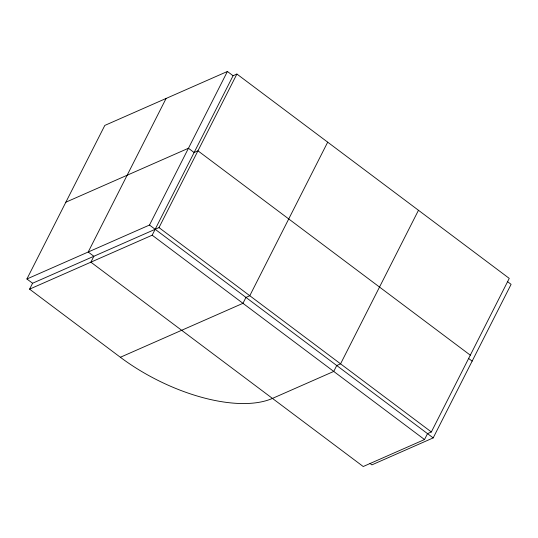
<?xml version="1.0" encoding="UTF-8"?>
<svg xmlns="http://www.w3.org/2000/svg" width="538" height="538" viewBox="0 0 538 538"><rect width="100%" height="100%" fill="white"/><g stroke="black" fill="none" stroke-linecap="round" stroke-linejoin="round"><path stroke-width="0.81" d="M236.902 74.049L158.999 227.608L32.576 283.244L26.9 278.987L104.809 125.421L227.399 71.48L233.075 75.737L236.902 74.049L509.257 278.395L431.348 431.96L427.522 433.641L424.522 439.553L363.224 466.52L90.875 262.174L93.868 256.27L88.198 252.013L166.101 98.447M418.47 210.277L340.567 363.843L336.734 365.531L333.742 371.435L272.443 398.409A119.571 55.401 26.9 0 1 120.364 357.266L29.577 289.148L32.576 283.244M26.9 278.987L149.497 225.039L227.399 71.48M29.577 289.148L152.173 235.2L233.075 75.737M327.689 142.167L249.78 295.725L245.953 297.413L242.954 303.318L120.364 357.266M370.003 463.453L371.899 464.872L433.191 437.898L511.1 284.34L507.321 281.502M65.851 202.201L188.448 148.259L194.124 152.516L197.95 150.828L470.306 355.181M468.363 358.281L472.149 361.119M158.999 227.608L431.348 431.96M149.497 225.039L433.191 437.898M152.173 235.2L424.522 439.553"/></g></svg>
